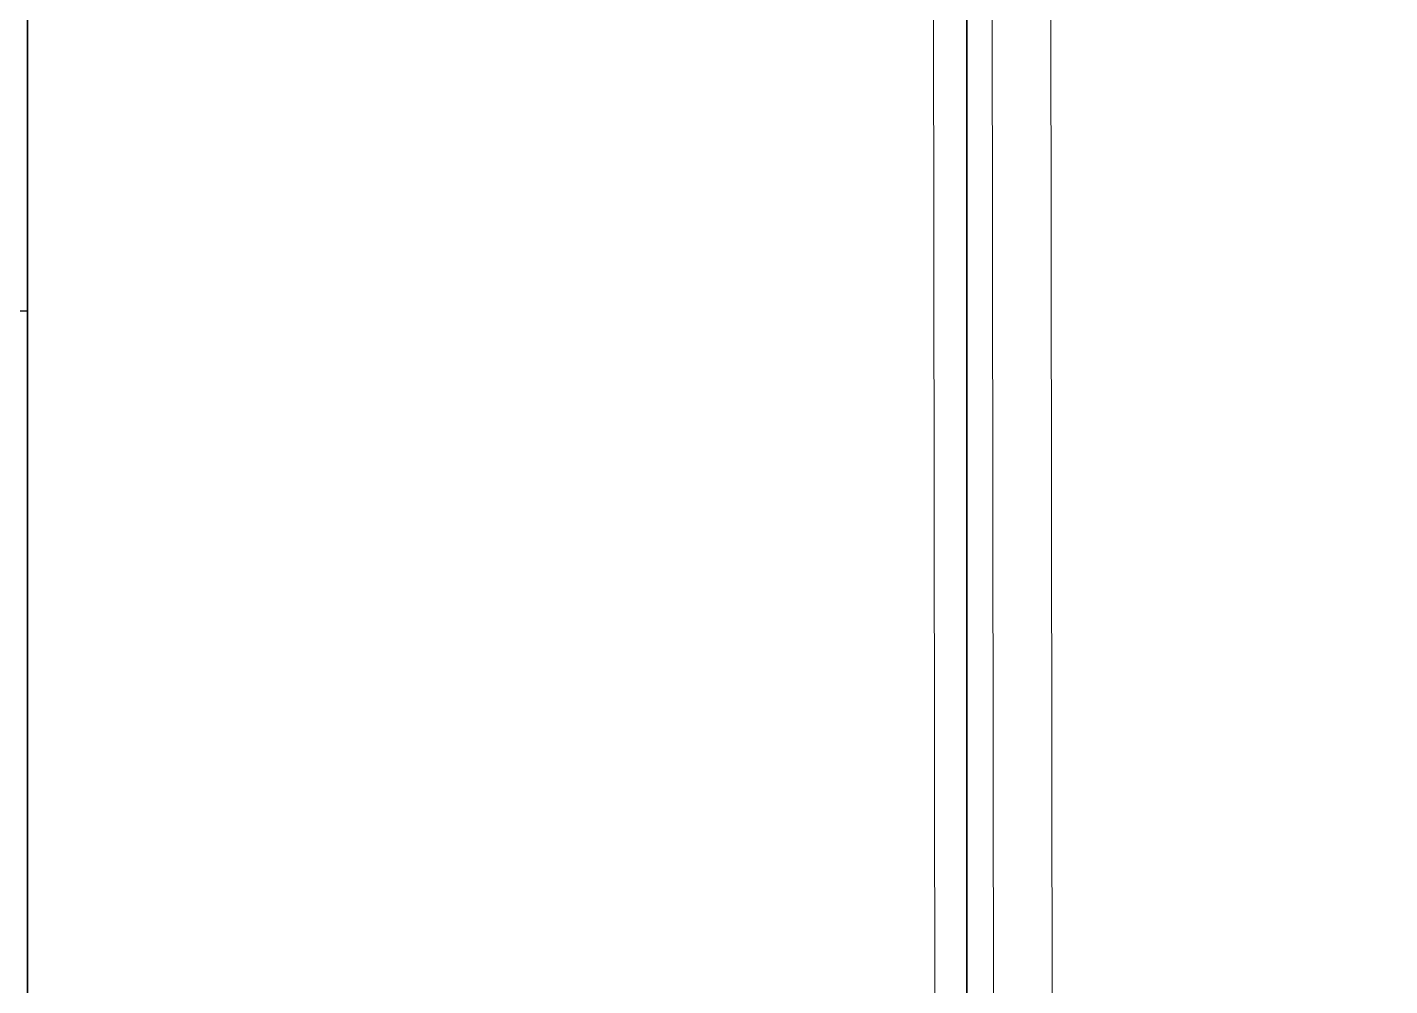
# Model space of a CAD drawing. Header units: centimetres. Extents: x 118932 to 154602, y -32682 to -23521.
# Drawn here: x 129452.32 to 129481.33, y -30915.86 to -30895.44 of the extents above; entities that cross this region are included whole.
import ezdxf

# ---------------------------------------------------------------- set-up
doc = ezdxf.new("R2010")
doc.units = ezdxf.units.CM
doc.header["$LTSCALE"] = 50
doc.header["$MEASUREMENT"] = 0
for name, color, linetype, lineweight, true_color in [('GEN_01_TA_Kolon', 7, 'Continuous', 35, 0xd05d28), ('GEN_05_ML_Alçıpan_giydirme', 7, 'Continuous', 18, 0x7ebab5), ('KALACAK DUVARLAR', 7, 'Continuous', 30, 0x005387)]:
    doc.layers.add(name, color=color, linetype=linetype, lineweight=lineweight, true_color=true_color)

# ---------------------------------------------------------------- blocks, each defined once
blk = doc.blocks.new('LEVEL -1_B BLOK_KOLON')
at = {"layer": 'GEN_01_TA_Kolon', "elevation": 0, "flags": 128}
for points in [[(55319.406, 6575.043), (55319.406, 6605.043), (55339.406, 6605.043), (55339.406, 6575.043)], [(55339.406, 6575.043), (55339.406, 6605.043), (55319.406, 6605.043), (55319.406, 6575.043)]]:
    blk.add_lwpolyline(points, close=True, dxfattribs=at)
blk = doc.blocks.new('PP_Level-1_Bblok_YeniDuvarlar')
at = {"layer": 'GEN_05_ML_Alçıpan_giydirme', "elevation": 0}
for points in [[(2274.86, -243.923), (2274.543, -7.468), (2284.546, -7.468)], [(2277.359, -243.923), (2277.046, -9.968), (2284.546, -9.968), (2284.546, -7.468)], [(2276.109, -243.923), (2275.794, -8.718), (2284.546, -8.718)]]:
    blk.add_lwpolyline(points, dxfattribs=at)
blk = doc.blocks.new('KALACAK DUVALAR LEVEL -1 B BLOK')
at = {"layer": 'KALACAK DUVARLAR', "flags": 128}
blk.add_lwpolyline([(90.08, 18), (321.061, 18.014), (321.061, -503.475, 0.416691), (500.061, -325.981), (500.05, -266.188), (518.063, -266.188), (522.1, -266.188), (522.1, -284.188), (518.063, -284.188), (518.061, -490.652)], format="xyb", dxfattribs=at)
at = {"layer": 'KALACAK DUVARLAR', "elevation": 0}
blk.add_lwpolyline([(501.561, -490.652), (501.562, -428.156), (481.562, -428.156, -0.109199), (423.685, -485.652), (423.685, -505.652), (499.061, -505.653)], format="xyb", dxfattribs=at)

msp = doc.modelspace()

# ---------------------------------------------------------------- block references
for name, p in [('LEVEL -1_B BLOK_KOLON', (74132.916, -37491.516)), ('KALACAK DUVALAR LEVEL -1 B BLOK', (128953.261, -30395.83, 0)), ('PP_Level-1_Bblok_YeniDuvarlar', (127196.781, -30672.55, 0))]:
    msp.add_blockref(name, p)

doc.saveas('drawing.dxf')
